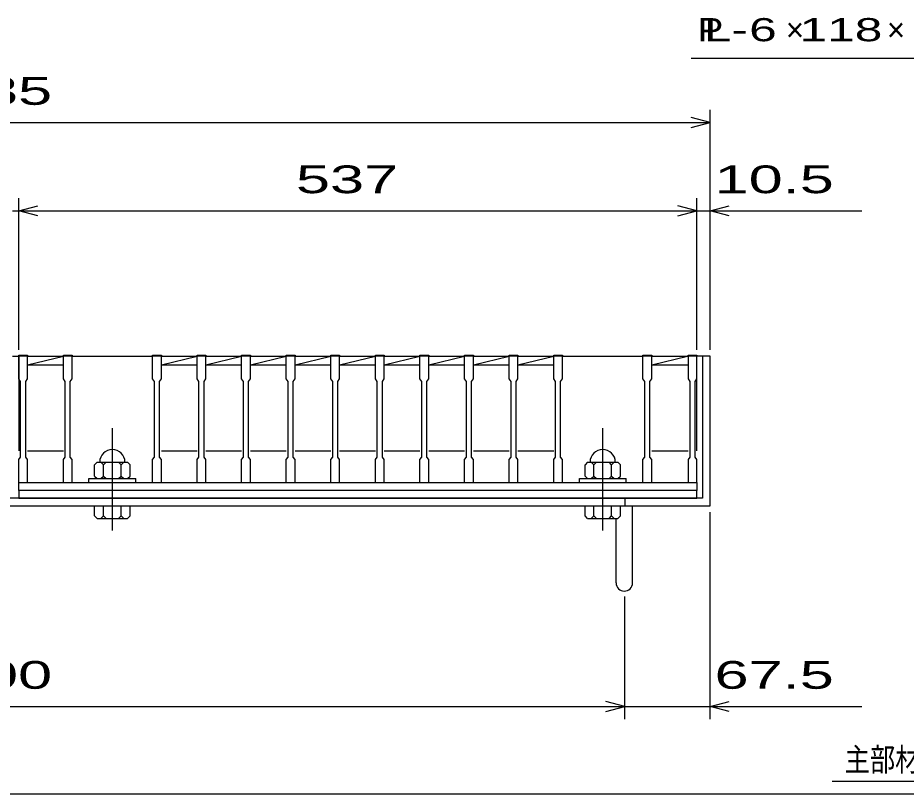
# Model space of a CAD drawing. Units: millimetres, scale not verified. Extents: x -1820 to 1731, y -1282 to 1054.
# Drawn here: x -831 to -127, y -1146 to -532 of the extents above; entities that cross this region are included whole.
import ezdxf
from ezdxf.enums import TextEntityAlignment as Align

# ---------------------------------------------------------------- set-up
doc = ezdxf.new("R2010")
doc.units = ezdxf.units.MM
doc.header["$LTSCALE"] = 10
doc.linetypes.add('CHAIN', pattern=[18.5, 12, -1.5, 3.5, -1.5])
for name, color, linetype, lineweight in [('0_2', 150, 'Continuous', 25), ('16', 3, 'Continuous', 25), ('19', 6, 'Continuous', 25), ('22', 4, 'Continuous', 25), ('32', 4, 'Continuous', 25)]:
    doc.layers.add(name, color=color, linetype=linetype, lineweight=lineweight)
doc.styles.add('ベクトル', font='')
doc.styles.get('ベクトル').set_extended_font_data('ベクトル')

msp = doc.modelspace()

# ---------------------------------------------------------------- linework, layer by layer
at = {"layer": '0_2'}
msp.add_line((1731, -1146.5), (-1729, -1146.5), dxfattribs=at)
at = {"layer": '16'}
for p, q in [((-830, -799.5), (-830, -798.8)), ((-830, -798.8), (-823, -798.8)), ((-823, -799.5), (-830, -799.5)), ((-830, -817.5), (-830, -799.5)), ((-830, -799.5), (-830, -874.5)), ((-823, -798.8), (-823, -799.5)), ((-823, -817.5), (-823, -799.5)), ((-823, -799.5), (-794.7, -799.5)), ((-823, -806.5), (-794.7, -799.5)), ((-794.7, -799.5), (-794.7, -798.8)), ((-794.7, -798.8), (-787.7, -798.8)), ((-787.7, -799.5), (-794.7, -799.5)), ((-794.7, -817.5), (-794.7, -799.5)), ((-787.7, -798.8), (-787.7, -799.5)), ((-787.7, -817.5), (-787.7, -799.5)), ((-787.7, -799.5), (-724.1, -799.5)), ((-724.1, -799.5), (-724.1, -798.8)), ((-724.1, -798.8), (-717.1, -798.8)), ((-717.1, -799.5), (-724.1, -799.5)), ((-724.1, -817.5), (-724.1, -799.5)), ((-717.1, -798.8), (-717.1, -799.5)), ((-717.1, -817.5), (-717.1, -799.5)), ((-717.1, -799.5), (-688.8, -799.5)), ((-717.1, -806.5), (-688.8, -799.5)), ((-688.8, -799.5), (-688.8, -798.8)), ((-688.8, -798.8), (-681.8, -798.8)), ((-681.8, -799.5), (-688.8, -799.5)), ((-688.8, -817.5), (-688.8, -799.5)), ((-681.8, -798.8), (-681.8, -799.5)), ((-681.8, -817.5), (-681.8, -799.5)), ((-681.8, -799.5), (-653.5, -799.5)), ((-681.8, -806.5), (-653.5, -799.5)), ((-653.5, -799.5), (-653.5, -798.8)), ((-653.5, -798.8), (-646.5, -798.8)), ((-646.5, -799.5), (-653.5, -799.5)), ((-653.5, -817.5), (-653.5, -799.5)), ((-646.5, -798.8), (-646.5, -799.5)), ((-646.5, -817.5), (-646.5, -799.5)), ((-646.5, -799.5), (-618.2, -799.5)), ((-646.5, -806.5), (-618.2, -799.5)), ((-618.2, -799.5), (-618.2, -798.8)), ((-618.2, -798.8), (-611.2, -798.8)), ((-611.2, -799.5), (-618.2, -799.5)), ((-618.2, -817.5), (-618.2, -799.5)), ((-611.2, -798.8), (-611.2, -799.5)), ((-611.2, -817.5), (-611.2, -799.5)), ((-611.2, -799.5), (-582.9, -799.5)), ((-611.2, -806.5), (-582.9, -799.5)), ((-582.9, -799.5), (-582.9, -798.8)), ((-582.9, -798.8), (-575.9, -798.8)), ((-575.9, -799.5), (-582.9, -799.5)), ((-582.9, -817.5), (-582.9, -799.5)), ((-575.9, -798.8), (-575.9, -799.5)), ((-575.9, -817.5), (-575.9, -799.5)), ((-575.9, -799.5), (-547.6, -799.5)), ((-575.9, -806.5), (-547.6, -799.5)), ((-547.6, -799.5), (-547.6, -798.8)), ((-547.6, -798.8), (-540.6, -798.8)), ((-540.6, -799.5), (-547.6, -799.5)), ((-547.6, -817.5), (-547.6, -799.5)), ((-540.6, -798.8), (-540.6, -799.5)), ((-540.6, -817.5), (-540.6, -799.5)), ((-540.6, -799.5), (-512.3, -799.5)), ((-540.6, -806.5), (-512.3, -799.5)), ((-512.3, -799.5), (-512.3, -798.8)), ((-512.3, -798.8), (-505.3, -798.8)), ((-505.3, -799.5), (-512.3, -799.5)), ((-512.3, -817.5), (-512.3, -799.5)), ((-505.3, -798.8), (-505.3, -799.5)), ((-505.3, -817.5), (-505.3, -799.5)), ((-505.3, -799.5), (-477, -799.5)), ((-505.3, -806.5), (-477, -799.5)), ((-477, -799.5), (-477, -798.8)), ((-477, -798.8), (-470, -798.8)), ((-470, -799.5), (-477, -799.5)), ((-477, -817.5), (-477, -799.5)), ((-470, -798.8), (-470, -799.5)), ((-470, -817.5), (-470, -799.5)), ((-470, -799.5), (-441.7, -799.5)), ((-470, -806.5), (-441.7, -799.5)), ((-441.7, -799.5), (-441.7, -798.8)), ((-441.7, -798.8), (-434.7, -798.8)), ((-434.7, -799.5), (-441.7, -799.5)), ((-441.7, -817.5), (-441.7, -799.5)), ((-434.7, -798.8), (-434.7, -799.5)), ((-434.7, -817.5), (-434.7, -799.5)), ((-434.7, -799.5), (-406.4, -799.5)), ((-434.7, -806.5), (-406.4, -799.5)), ((-406.4, -799.5), (-406.4, -798.8)), ((-406.4, -798.8), (-399.4, -798.8)), ((-399.4, -799.5), (-406.4, -799.5)), ((-406.4, -817.5), (-406.4, -799.5)), ((-399.4, -798.8), (-399.4, -799.5)), ((-399.4, -817.5), (-399.4, -799.5)), ((-399.4, -799.5), (-335.8, -799.5)), ((-335.8, -799.5), (-335.8, -798.8)), ((-335.8, -798.8), (-328.8, -798.8)), ((-328.8, -799.5), (-335.8, -799.5)), ((-335.8, -817.5), (-335.8, -799.5)), ((-328.8, -798.8), (-328.8, -799.5)), ((-328.8, -817.5), (-328.8, -799.5)), ((-328.8, -799.5), (-300, -799.5)), ((-328.8, -806.5), (-300.5, -799.5)), ((-300, -799.5), (-300, -798.8)), ((-300, -798.8), (-293, -798.8)), ((-300, -799.5), (-300, -817.5)), ((-293, -799.5), (-300, -799.5)), ((-293, -798.8), (-293, -799.5)), ((-293, -817.5), (-293, -799.5)), ((-293, -874.5), (-293, -799.5)), ((-823, -806.5), (-794.7, -806.5)), ((-717.1, -806.5), (-688.8, -806.5)), ((-681.8, -806.5), (-653.5, -806.5)), ((-646.5, -806.5), (-618.2, -806.5)), ((-611.2, -806.5), (-582.9, -806.5)), ((-575.9, -806.5), (-547.6, -806.5)), ((-540.6, -806.5), (-512.3, -806.5)), ((-505.3, -806.5), (-477, -806.5)), ((-470, -806.5), (-441.7, -806.5)), ((-434.7, -806.5), (-406.4, -806.5)), ((-328.8, -806.5), (-300, -806.5)), ((-828.5, -819.5), (-830, -817.5)), ((-828.5, -879.5), (-828.5, -819.5)), ((-824.5, -819.5), (-823, -817.5)), ((-824.5, -879.5), (-824.5, -819.5)), ((-793.2, -819.5), (-794.7, -817.5)), ((-793.2, -879.5), (-793.2, -819.5)), ((-789.2, -819.5), (-787.7, -817.5)), ((-789.2, -879.5), (-789.2, -819.5)), ((-722.6, -819.5), (-724.1, -817.5)), ((-722.6, -879.5), (-722.6, -819.5)), ((-718.6, -819.5), (-717.1, -817.5)), ((-718.6, -879.5), (-718.6, -819.5)), ((-687.3, -819.5), (-688.8, -817.5)), ((-687.3, -879.5), (-687.3, -819.5)), ((-683.3, -819.5), (-681.8, -817.5)), ((-683.3, -879.5), (-683.3, -819.5)), ((-652, -819.5), (-653.5, -817.5)), ((-652, -879.5), (-652, -819.5)), ((-648, -819.5), (-646.5, -817.5)), ((-648, -879.5), (-648, -819.5)), ((-616.7, -819.5), (-618.2, -817.5)), ((-616.7, -879.5), (-616.7, -819.5)), ((-612.7, -819.5), (-611.2, -817.5)), ((-612.7, -879.5), (-612.7, -819.5)), ((-581.4, -819.5), (-582.9, -817.5)), ((-581.4, -879.5), (-581.4, -819.5)), ((-577.4, -819.5), (-575.9, -817.5)), ((-577.4, -879.5), (-577.4, -819.5)), ((-546.1, -819.5), (-547.6, -817.5)), ((-546.1, -879.5), (-546.1, -819.5)), ((-542.1, -819.5), (-540.6, -817.5)), ((-542.1, -879.5), (-542.1, -819.5)), ((-510.8, -819.5), (-512.3, -817.5)), ((-510.8, -879.5), (-510.8, -819.5)), ((-506.8, -819.5), (-505.3, -817.5)), ((-506.8, -879.5), (-506.8, -819.5)), ((-475.5, -819.5), (-477, -817.5)), ((-475.5, -879.5), (-475.5, -819.5)), ((-471.5, -819.5), (-470, -817.5)), ((-471.5, -879.5), (-471.5, -819.5)), ((-440.2, -819.5), (-441.7, -817.5)), ((-440.2, -879.5), (-440.2, -819.5)), ((-436.2, -819.5), (-434.7, -817.5)), ((-436.2, -879.5), (-436.2, -819.5)), ((-404.9, -819.5), (-406.4, -817.5)), ((-404.9, -879.5), (-404.9, -819.5)), ((-400.9, -819.5), (-399.4, -817.5)), ((-400.9, -879.5), (-400.9, -819.5)), ((-334.3, -819.5), (-335.8, -817.5)), ((-334.3, -879.5), (-334.3, -819.5)), ((-330.3, -819.5), (-328.8, -817.5)), ((-330.3, -879.5), (-330.3, -819.5)), ((-300, -817.5), (-298.5, -819.5)), ((-298.5, -819.5), (-298.5, -879.5)), ((-294.5, -819.5), (-293, -817.5)), ((-294.5, -879.5), (-294.5, -819.5)), ((-823, -874.5), (-794.7, -874.5)), ((-717.1, -874.5), (-688.8, -874.5)), ((-681.8, -874.5), (-653.5, -874.5)), ((-646.5, -874.5), (-618.2, -874.5)), ((-611.2, -874.5), (-582.9, -874.5)), ((-575.9, -874.5), (-547.6, -874.5)), ((-540.6, -874.5), (-512.3, -874.5)), ((-505.3, -874.5), (-477, -874.5)), ((-470, -874.5), (-441.7, -874.5)), ((-434.7, -874.5), (-406.4, -874.5)), ((-328.8, -874.5), (-300, -874.5)), ((-830, -881.5), (-828.5, -879.5)), ((-830, -899.5), (-830, -881.5)), ((-823, -881.5), (-824.5, -879.5)), ((-823, -899.5), (-823, -881.5)), ((-794.7, -881.5), (-793.2, -879.5)), ((-794.7, -899.5), (-794.7, -881.5)), ((-787.7, -881.5), (-789.2, -879.5)), ((-787.7, -899.5), (-787.7, -881.5)), ((-767.9, -883.5), (-769.9, -885.5)), ((-769.9, -894.5), (-769.9, -885.5)), ((-767.9, -883.5), (-743.9, -883.5)), ((-762.9, -885.5), (-764.9, -883.5)), ((-762.9, -885.5), (-760.9, -883.5)), ((-762.9, -894.5), (-762.9, -885.5)), ((-748.9, -885.5), (-750.9, -883.5)), ((-748.9, -885.5), (-746.9, -883.5)), ((-748.9, -894.5), (-748.9, -885.5)), ((-741.9, -885.5), (-743.9, -883.5)), ((-741.9, -894.5), (-741.9, -885.5)), ((-724.1, -881.5), (-722.6, -879.5)), ((-724.1, -899.5), (-724.1, -881.5)), ((-717.1, -881.5), (-718.6, -879.5)), ((-717.1, -899.5), (-717.1, -881.5)), ((-688.8, -881.5), (-687.3, -879.5)), ((-688.8, -899.5), (-688.8, -881.5)), ((-681.8, -881.5), (-683.3, -879.5)), ((-681.8, -899.5), (-681.8, -881.5)), ((-653.5, -881.5), (-652, -879.5)), ((-653.5, -899.5), (-653.5, -881.5)), ((-646.5, -881.5), (-648, -879.5)), ((-646.5, -899.5), (-646.5, -881.5)), ((-618.2, -881.5), (-616.7, -879.5)), ((-618.2, -899.5), (-618.2, -881.5)), ((-611.2, -881.5), (-612.7, -879.5)), ((-611.2, -899.5), (-611.2, -881.5)), ((-582.9, -881.5), (-581.4, -879.5)), ((-582.9, -899.5), (-582.9, -881.5)), ((-575.9, -881.5), (-577.4, -879.5)), ((-575.9, -899.5), (-575.9, -881.5)), ((-547.6, -881.5), (-546.1, -879.5)), ((-547.6, -899.5), (-547.6, -881.5)), ((-540.6, -881.5), (-542.1, -879.5)), ((-540.6, -899.5), (-540.6, -881.5)), ((-512.3, -881.5), (-510.8, -879.5)), ((-512.3, -899.5), (-512.3, -881.5)), ((-505.3, -881.5), (-506.8, -879.5)), ((-505.3, -899.5), (-505.3, -881.5)), ((-477, -881.5), (-475.5, -879.5)), ((-477, -899.5), (-477, -881.5)), ((-470, -881.5), (-471.5, -879.5)), ((-470, -899.5), (-470, -881.5)), ((-441.7, -881.5), (-440.2, -879.5)), ((-441.7, -899.5), (-441.7, -881.5)), ((-434.7, -881.5), (-436.2, -879.5)), ((-434.7, -899.5), (-434.7, -881.5)), ((-406.4, -881.5), (-404.9, -879.5)), ((-406.4, -899.5), (-406.4, -881.5)), ((-399.4, -881.5), (-400.9, -879.5)), ((-399.4, -899.5), (-399.4, -881.5)), ((-379.6, -883.5), (-381.6, -885.5)), ((-381.6, -894.5), (-381.6, -885.5)), ((-379.6, -883.5), (-355.6, -883.5)), ((-374.6, -885.5), (-376.6, -883.5)), ((-374.6, -885.5), (-372.6, -883.5)), ((-374.6, -894.5), (-374.6, -885.5)), ((-360.6, -885.5), (-362.6, -883.5)), ((-360.6, -885.5), (-358.6, -883.5)), ((-360.6, -894.5), (-360.6, -885.5)), ((-353.6, -885.5), (-355.6, -883.5)), ((-353.6, -894.5), (-353.6, -885.5)), ((-335.8, -881.5), (-334.3, -879.5)), ((-335.8, -899.5), (-335.8, -881.5)), ((-328.8, -881.5), (-330.3, -879.5)), ((-328.8, -899.5), (-328.8, -881.5)), ((-298.5, -879.5), (-300, -881.5)), ((-300, -881.5), (-300, -899.5)), ((-293, -881.5), (-294.5, -879.5)), ((-293, -899.5), (-293, -881.5)), ((-830, -899.5), (-823, -899.5)), ((-830, -899.5), (-293, -899.5)), ((-830, -906), (-830, -899.5)), ((-794.7, -899.5), (-787.7, -899.5)), ((-787.7, -899.5), (-724.1, -899.5)), ((-774.4, -899.5), (-774.4, -896.5)), ((-774.4, -896.5), (-737.4, -896.5)), ((-774.4, -899.5), (-737.4, -899.5)), ((-769.9, -894.5), (-767.9, -896.5)), ((-764.9, -896.5), (-762.9, -894.5)), ((-762.9, -894.5), (-760.9, -896.5)), ((-750.9, -896.5), (-748.9, -894.5)), ((-748.9, -894.5), (-746.9, -896.5)), ((-743.9, -896.5), (-741.9, -894.5)), ((-737.4, -899.5), (-737.4, -896.5)), ((-724.1, -899.5), (-717.1, -899.5)), ((-688.8, -899.5), (-681.8, -899.5)), ((-653.5, -899.5), (-646.5, -899.5)), ((-618.2, -899.5), (-611.2, -899.5)), ((-582.9, -899.5), (-575.9, -899.5)), ((-547.6, -899.5), (-540.6, -899.5)), ((-512.3, -899.5), (-505.3, -899.5)), ((-477, -899.5), (-470, -899.5)), ((-441.7, -899.5), (-434.7, -899.5)), ((-406.4, -899.5), (-399.4, -899.5)), ((-399.4, -899.5), (-335.8, -899.5)), ((-386.1, -899.5), (-386.1, -896.5)), ((-386.1, -896.5), (-349.1, -896.5)), ((-386.1, -899.5), (-349.1, -899.5)), ((-381.6, -894.5), (-379.6, -896.5)), ((-376.6, -896.5), (-374.6, -894.5)), ((-374.6, -894.5), (-372.6, -896.5)), ((-362.6, -896.5), (-360.6, -894.5)), ((-360.6, -894.5), (-358.6, -896.5)), ((-355.6, -896.5), (-353.6, -894.5)), ((-349.1, -899.5), (-349.1, -896.5)), ((-335.8, -899.5), (-328.8, -899.5)), ((-300, -899.5), (-293, -899.5)), ((-293, -899.5), (-293, -906)), ((-293, -906), (-830, -906)), ((-830, -906), (-830, -912)), ((-293, -912), (-293, -906)), ((-830, -912), (-293, -912))]:
    msp.add_line(p, q, dxfattribs=at)
at = {"layer": '16', "linetype": 'CHAIN'}
for p, q in [((-755.9, -937.5), (-755.9, -856.5)), ((-367.6, -937.5), (-367.6, -856.5))]:
    msp.add_line(p, q, dxfattribs=at)
at = {"layer": '16'}
for centre in [(-755.9, -883.5), (-367.6, -883.5)]:
    msp.add_arc(centre, 10, 0, 180, dxfattribs=at)
at = {"layer": '19'}
for p, q in [((-835, -799.5), (-830, -799.5)), ((-282.5, -799.5), (-293, -799.5)), ((-288.5, -799.5), (-288.5, -912)), ((-282.5, -918), (-282.5, -799.5)), ((-288.5, -912), (-1411.5, -912)), ((-350, -912), (-350, -918)), ((-1417.5, -918), (-282.5, -918)), ((-769.9, -926), (-769.9, -918)), ((-769.9, -918), (-741.9, -918)), ((-762.9, -926), (-762.9, -918)), ((-748.9, -926), (-748.9, -918)), ((-741.9, -926), (-741.9, -918)), ((-381.6, -926), (-381.6, -918)), ((-381.6, -918), (-353.6, -918)), ((-374.6, -926), (-374.6, -918)), ((-360.6, -926), (-360.6, -918)), ((-353.6, -926), (-353.6, -918)), ((-344, -979.11), (-344, -918)), ((-767.9, -928), (-769.9, -926)), ((-767.9, -928), (-743.9, -928)), ((-764.9, -928), (-762.9, -926)), ((-760.9, -928), (-762.9, -926)), ((-750.9, -928), (-748.9, -926)), ((-746.9, -928), (-748.9, -926)), ((-741.9, -926), (-743.9, -928)), ((-379.6, -928), (-381.6, -926)), ((-379.6, -928), (-355.6, -928)), ((-376.6, -928), (-374.6, -926)), ((-372.6, -928), (-374.6, -926)), ((-362.6, -928), (-360.6, -926)), ((-358.6, -928), (-360.6, -926)), ((-357, -979.11), (-357, -928)), ((-353.6, -926), (-355.6, -928))]:
    msp.add_line(p, q, dxfattribs=at)
msp.add_arc((-350.5, -979.11), 6.5, 180, 0, dxfattribs=at)
at = {"layer": '22'}
for p, q in [((-297.5, -563.5), (-27.5, -563.5)), ((-282.5, -794.5), (-282.5, -604.5)), ((-282.5, -614.5), (-297.5, -610.5)), ((-1417.5, -614.5), (-282.5, -614.5)), ((-297.5, -618.5), (-282.5, -614.5)), ((-830, -794.5), (-830, -674.5)), ((-293, -794.5), (-293, -674.5)), ((-282.5, -794.5), (-282.5, -674.5)), ((-830, -684.5), (-815, -680.5)), ((-293, -684.5), (-308, -680.5)), ((-282.5, -684.5), (-267.5, -680.5)), ((-835, -684.5), (-830, -684.5)), ((-815, -688.5), (-830, -684.5)), ((-830, -684.5), (-293, -684.5)), ((-308, -688.5), (-293, -684.5)), ((-293, -684.5), (-282.5, -684.5)), ((-267.5, -688.5), (-282.5, -684.5)), ((-282.5, -684.5), (-162.5, -684.5)), ((-282.5, -1087), (-282.5, -923)), ((-350, -1087), (-350, -990)), ((-350, -1077), (-365, -1073)), ((-282.5, -1077), (-267.5, -1073)), ((-1350, -1077), (-350, -1077)), ((-365, -1081), (-350, -1077)), ((-350, -1077), (-282.5, -1077)), ((-267.5, -1081), (-282.5, -1077)), ((-282.5, -1077), (-162.5, -1077))]:
    msp.add_line(p, q, dxfattribs=at)
at = {"layer": '32'}
msp.add_line((69, -1136.5), (-186, -1136.5), dxfattribs=at)

# ---------------------------------------------------------------- texts
at = {"layer": '22', "color": 2, "style": 'ベクトル'}
for s, height, width, p in [('P', 18.33, 1.25, (-292.5, -541)), ('L-', 18.33, 1.6, (-287.5, -541)), (' 6 ', 18.33, 1.6, (-262.5, -541)), (' 118 ', 18.33, 1.6, (-222.5, -541)), (' 1135 ', 21.99, 1.65, (-925, -589.5)), (' 537 ', 21.99, 1.65, (-624, -659.5)), (' 10.5 ', 21.99, 1.65, (-292.5, -659.5)), (' 1000 ', 21.99, 1.65, (-925, -1052)), (' 67.5 ', 21.99, 1.65, (-292.5, -1052))]:
    msp.add_text(s, height=height, dxfattribs=dict(at, width=width)).set_placement(p, align=Align.MIDDLE_LEFT)
for p in [(-222.5, -541), (-142.5, -541)]:
    msp.add_text('×', height=18.33, dxfattribs=at).set_placement(p, align=Align.MIDDLE_LEFT)
at = {"layer": '32', "color": 2, "style": 'ベクトル', "width": 0.8}
msp.add_text('主部材ノンスリップ部詳細', height=18.33, dxfattribs=at).set_placement((-176, -1119), align=Align.MIDDLE_LEFT)

doc.saveas('drawing.dxf')
